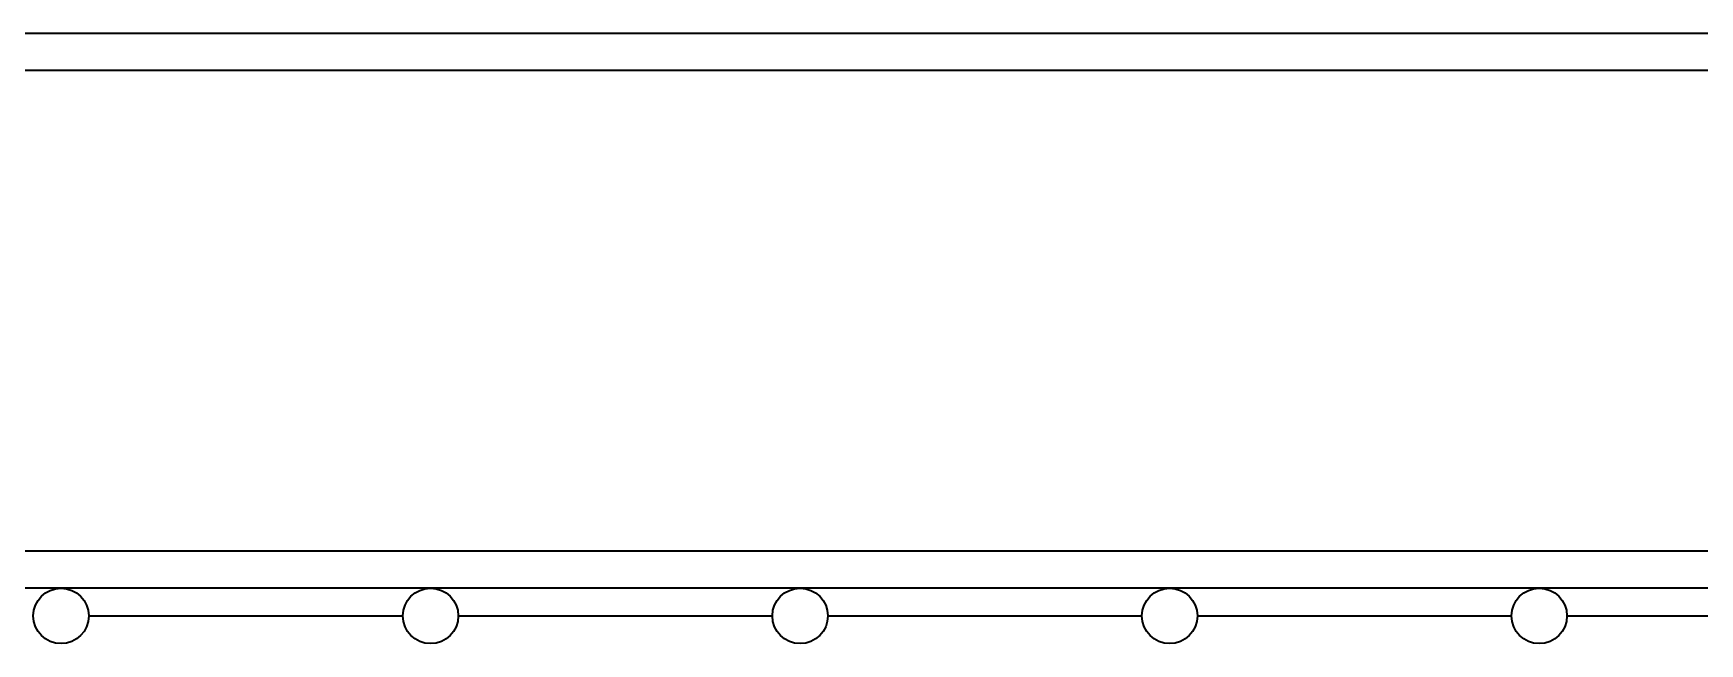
# Model space of a CAD drawing. Header units: millimetres. Extents: x 0 to 420, y 0 to 297.
# Drawn here: x 94.378 to 95.28, y 151.579 to 151.909 of the extents above; entities that cross this region are included whole.
import ezdxf

# ---------------------------------------------------------------- set-up
doc = ezdxf.new("R2010")
doc.units = ezdxf.units.MM

msp = doc.modelspace()

# ---------------------------------------------------------------- linework, layer by layer
at = {"color": 7, "linetype": 'Continuous', "lineweight": 35}
for p, q in [((95.59319, 151.90856), (86.99319, 151.90856)), ((95.59319, 151.88856), (86.99319, 151.88856)), ((95.59319, 151.62856), (86.99319, 151.62856)), ((95.59319, 151.60856), (86.99319, 151.60856)), ((94.40819, 151.59356), (94.57819, 151.59356)), ((94.60819, 151.59356), (94.77819, 151.59356)), ((94.80819, 151.59356), (94.97819, 151.59356)), ((95.00819, 151.59356), (95.17819, 151.59356)), ((95.20819, 151.59356), (95.37819, 151.59356))]:
    msp.add_line(p, q, dxfattribs=at)
for centre in [(94.39319, 151.59356), (94.59319, 151.59356), (94.79319, 151.59356), (94.99319, 151.59356), (95.19319, 151.59356)]:
    msp.add_circle(centre, 0.015, dxfattribs=at)

doc.saveas('drawing.dxf')
